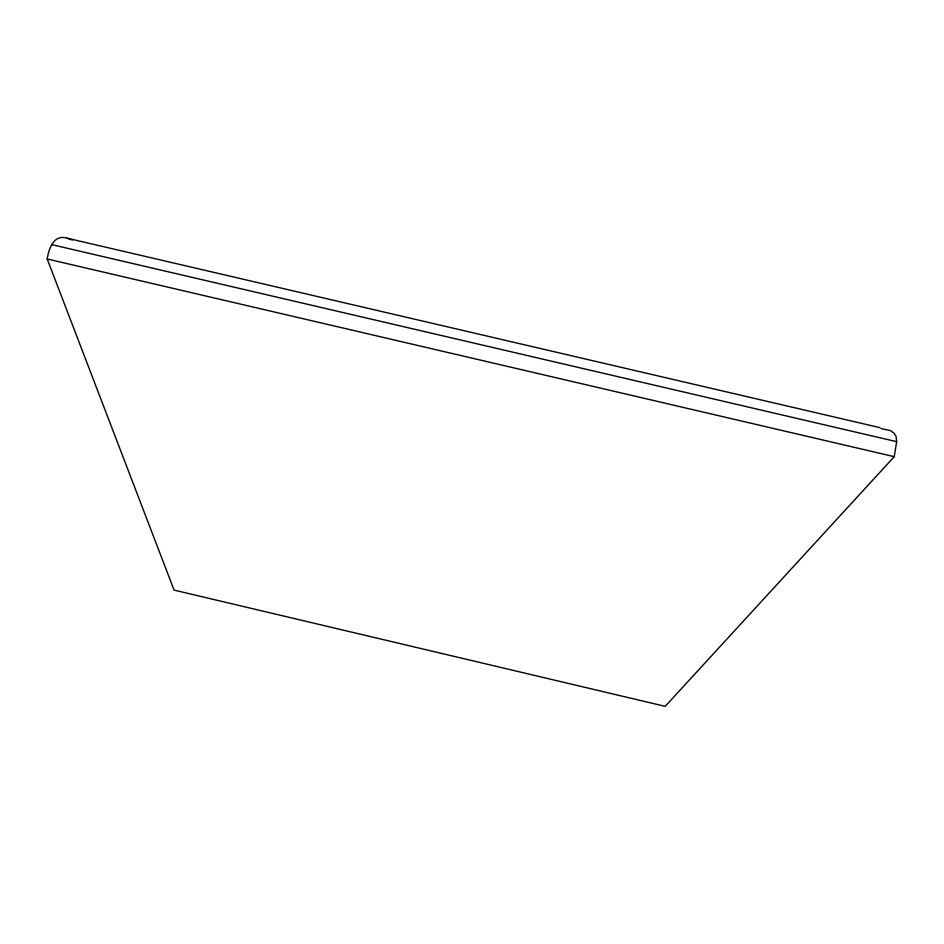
<?xml version="1.0" encoding="UTF-8"?>
<svg xmlns="http://www.w3.org/2000/svg" width="944" height="944" viewBox="0 0 944 944"><rect width="100%" height="100%" fill="white"/><g stroke="black" fill="none" stroke-linecap="round" stroke-linejoin="round"><path stroke-width="1.42" d="M879.985 427.656L67.461 238.266C53.985 233.746 48.793 248.39 47.2 258.986L174.085 590.106L665.213 706.348L894.251 456.672L896.67 441.674L895.998 436.104L893.815 432.977L890.416 430.582L881.012 428.552M51.908 244.673L896.67 441.674M47.2 258.986L894.251 456.672M67.461 238.266L72.322 240.036"/></g></svg>
